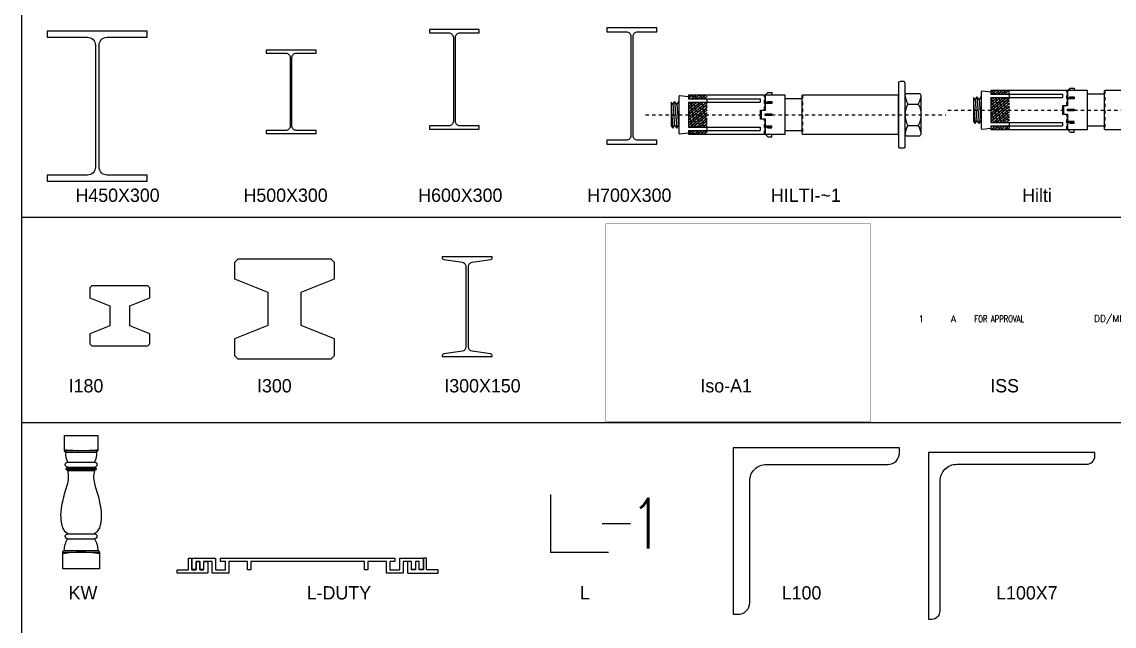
# Model space of a CAD drawing. Header units: inches. Extents: x -2548 to -2391, y 2200 to 2352.
# Drawn here: x -2547.27 to -2514.47, y 2270.38 to 2288.53 of the extents above; entities that cross this region are included whole.
import ezdxf
from ezdxf.enums import TextEntityAlignment as Align

# ---------------------------------------------------------------- set-up
doc = ezdxf.new("R2010")
doc.units = ezdxf.units.IN
doc.header["$MEASUREMENT"] = 0
doc.linetypes.add('DOT1', pattern=[0.0175, 0, -0.0175])
doc.linetypes.add('GRID5', pattern=[0.75, 0.5, -0.1, 0.05, -0.1])
for name, color, linetype in [('4', 4, 'Continuous'), ('BOLT', 7, 'Continuous'), ('COVER', 1, 'Continuous'), ('DIM', 8, 'Continuous'), ('H-450X300X11X18', 7, 'Continuous'), ('H-600X300X12X20', 7, 'Continuous'), ('H-700X300X13X24', 7, 'Continuous'), ('H500X300X11X18', 7, 'Continuous'), ('I-300X150X8X13', 7, 'Continuous'), ('L-100X10X10', 7, 'Continuous'), ('L-100X10X7', 7, 'Continuous'), ('PILE', 4, 'Continuous'), ('VPORTS', 7, 'Continuous')]:
    doc.layers.add(name, color=color, linetype=linetype)
doc.styles.add('Rs75', font='romans.shx', dxfattribs={"width": 0.75})
pattern_1 = [(40, (-2866.52, -1090.8994), (-0.8034845, 0.95755555), []), (130, (-2866.52, -1090.8994), (-2.5645246, 1.1116266), [3.125, -1.875])]

# ---------------------------------------------------------------- blocks, each defined once
blk = doc.blocks.new('H450X300')
at = {"layer": 'H-450X300X11X18'}
blk.add_lwpolyline([(-150, 207), (-29.5, 207, -0.414214), (-5.5, 183), (-5.5, -183, -0.414214), (-29.5, -207), (-150, -207), (-150, -225), (150, -225), (150, -207), (29.5, -207, -0.414214), (5.5, -183), (5.5, 183, -0.414214), (29.5, 207), (150, 207), (150, 225), (-150, 225)], format="xyb", close=True, dxfattribs=at)
blk = doc.blocks.new('H500X300')
at = {"layer": 'H500X300X11X18'}
blk.add_lwpolyline([(-150, 232), (-31.5, 232, -0.414214), (-5.5, 206), (-5.5, -206, -0.414214), (-31.5, -232), (-150, -232), (-150, -250), (150, -250), (150, -232), (31.5, -232, -0.414214), (5.5, -206), (5.5, 206, -0.414214), (31.5, 232), (150, 232), (150, 250), (-150, 250)], format="xyb", close=True, dxfattribs=at)
blk = doc.blocks.new('H600X300')
at = {"layer": 'H-600X300X12X20'}
blk.add_lwpolyline([(-150, 280), (-34, 280, -0.414214), (-6, 252), (-6, -252, -0.414214), (-34, -280), (-150, -280), (-150, -300), (150, -300), (150, -280), (34, -280, -0.414214), (6, -252), (6, 252, -0.414214), (34, 280), (150, 280), (150, 300), (-150, 300)], format="xyb", close=True, dxfattribs=at)
blk = doc.blocks.new('H700X300')
at = {"layer": 'H-700X300X13X24'}
blk.add_lwpolyline([(-150, 326), (-34.5, 326, -0.414214), (-6.5, 298), (-6.5, -298, -0.414214), (-34.5, -326), (-150, -326), (-150, -350), (150, -350), (150, -326), (34.5, -326, -0.414214), (6.5, -298), (6.5, 298, -0.414214), (34.5, 326), (150, 326), (150, 350), (-150, 350)], format="xyb", close=True, dxfattribs=at)
blk = doc.blocks.new('HILTI-~1')
at = {"layer": 'BOLT'}
h = blk.add_hatch(dxfattribs=at)
h.set_pattern_fill('ANSI38', scale=10, angle=355, style=0)
h.set_pattern_definition(pattern_1)
h.paths.add_polyline_path([(-114.83, -9.25), (-126, -9.25), (-126, -11.5), (-114.83, -11.5)])
h.paths.add_polyline_path([(-114.83, 0.25), (-126, 0.25), (-126, -7.25), (-114.83, -7.25)])
h.paths.add_polyline_path([(-114.83, 7.75), (-126, 7.75), (-126, 0.25), (-114.83, 0.25)])
h.paths.add_polyline_path([(-114.83, 12), (-126, 12), (-126, 9.75), (-114.83, 9.75)])
for p, q in [((-80, 12), (-78.5, 13.5)), ((-78.5, 13.5), (-76, 13.5)), ((-76, 13.5), (-76, 12)), ((-135.53, 6.65), (-134.4, -6.15)), ((-134.4, 8.25), (-133.13, -7.75)), ((-133.13, 6.65), (-131.99, -6.15)), ((-131.99, 8.25), (-131.83, 6.22)), ((-83, 9.75), (-83, 7.75)), ((-80, 7.31), (-78.5, 8.19)), ((-80, 7.05), (-78.5, 7.71)), ((-76, 7.05), (-80, 7.05)), ((-78.5, 8.19), (-76, 8.19)), ((-78.5, 7.71), (-78.5, 8.19)), ((-78.5, 7.71), (-76, 7.71)), ((-76, 8.19), (-76, 7.05)), ((-76, 7.71), (-76, 7.05)), ((5.6, 6.65), (11.9, 6.65)), ((-136.5, 4.49), (-135.53, -7.75)), ((-78.5, 0.75), (-78.5, -0.25)), ((-80, -6.55), (-78.5, -7.21)), ((-76, -6.55), (-80, -6.55)), ((-76, -7.21), (-76, -6.55)), ((-76, -7.69), (-76, -6.55)), ((5.6, -6.15), (11.9, -6.15)), ((-83, -7.25), (-83, -9.25)), ((-80, -6.81), (-78.5, -7.69)), ((-80, -11.5), (-78.5, -13)), ((-78.5, -7.21), (-76, -7.21)), ((-78.5, -7.21), (-78.5, -7.69)), ((-78.5, -7.69), (-76, -7.69)), ((-78.5, -13), (-76, -13)), ((-76, -13), (-76, -11.5))]:
    blk.add_line(p, q, dxfattribs=at)
at = {"layer": 'BOLT', "color": 8}
for p, q in [((-126, 9.75), (-83, 9.75)), ((-126, 7.75), (-83, 7.75)), ((-126, -7.25), (-83, -7.25)), ((-126, -9.25), (-83, -9.25))]:
    blk.add_line(p, q, dxfattribs=at)
at = {"layer": 'BOLT', "color": 7, "linetype": 'DOT1'}
for p, q in [((-80.5, 3), (-80.5, 12)), ((-57.5, 12), (-57.5, -11.5)), ((-80.5, -11.5), (-80.5, -2.5))]:
    blk.add_line(p, q, dxfattribs=at)
at = {"layer": 'BOLT', "color": 9}
for p, q in [((-58, 9.75), (-68, 9.75)), ((-68, -9.25), (-58, -9.25))]:
    blk.add_line(p, q, dxfattribs=at)
at = {"layer": 'BOLT', "color": 8, "linetype": 'GRID5'}
blk.add_line((-151.93, 0.25), (28.44, 0.25), dxfattribs=at)
at = {"layer": 'BOLT'}
for points in [[(0.5, -19.75), (3.5, -19.75), (4, -19.25), (4, 19.25), (3.65, 20.1), (3.5, 20.25), (1, 20.25), (0.15, 19.9), (0, 19.75), (0, -19.25)], [(-80, 0.75), (-76, 0.75), (-76, -0.25), (-80, -0.25)]]:
    blk.add_lwpolyline(points, close=True, dxfattribs=at)
at = {"layer": 'BOLT', "color": 8}
blk.add_lwpolyline([(-131.83, 8.05), (-131.99, 8.25), (-133.13, 6.65), (-134.4, 8.25), (-135.53, 6.65), (-136.5, 7.87), (-136.5, -6.53), (-135.53, -7.75), (-134.4, -6.15), (-133.13, -7.75), (-131.99, -6.15), (-131.83, -6.35)], dxfattribs=at)
at = {"layer": 'BOLT', "color": 9, "flags": 128}
blk.add_lwpolyline([(-126, 11.06), (-131.34, 11.69), (-131.83, 11.25), (-131.83, -10.75), (-131.34, -11.19), (-126, -10.56)], dxfattribs=at)
at = {"layer": 'BOLT', "color": 9}
for points in [[(-126, -9.25), (-126, -11.5), (-80.5, -11.5), (-80, -11), (-80, -2.5), (-82.75, -2.5), (-82.75, 3), (-80, 3), (-80, 11.5), (-80.5, 12), (-126, 12), (-126, 9.75)], [(-126, 7.75), (-126, -7.25)]]:
    blk.add_lwpolyline(points, dxfattribs=at)
at = {"layer": 'BOLT', "flags": 128}
for points in [[(-114.83, 7.75), (-114.83, 9.25), (-115.28, 9.75)], [(-115.28, -9.25), (-114.83, -8.75), (-114.83, -7.25)]]:
    blk.add_lwpolyline(points, dxfattribs=at)
at = {"layer": 'BOLT', "color": 9}
for points in [[(-80, -2.25), (-80, -11.5), (-68, -11.5), (-68, 12), (-80, 12), (-80, 2.75), (-82.5, 2.75), (-82.5, -2.25)], [(0, 12), (-57.5, 12), (-58, 11.5), (-58, -11), (-57.5, -11.5), (0, -11.5)]]:
    blk.add_lwpolyline(points, close=True, dxfattribs=at)
blk.add_lwpolyline([(4.8, -12.55, -0.236068), (4, -11.01), (4, 11.45, -0.244672), (4.8, 13.05), (12.7, 13.05, -0.244672), (13.5, 11.45), (13.5, -11.01, -0.236068), (12.7, -12.55), (4.8, -12.55)], format="xyb", dxfattribs=at)
at = {"layer": 'BOLT'}
for points in [[(4, 11.45, 0.058766), (5.6, 6.65, 0.24917), (5.6, -6.15, 0.069498), (4, -11.01)], [(13.5, 11.45, -0.058766), (11.9, 6.65, -0.24917), (11.9, -6.15, -0.069498), (13.5, -11.01)]]:
    blk.add_lwpolyline(points, format="xyb", dxfattribs=at)
blk = doc.blocks.new('Hilti')
at = {"layer": 'BOLT'}
h = blk.add_hatch(dxfattribs=at)
h.set_pattern_fill('ANSI38', scale=10, angle=355, style=0)
h.set_pattern_definition(pattern_1)
h.paths.add_polyline_path([(-114.83, -9.25), (-126, -9.25), (-126, -11.5), (-114.83, -11.5)])
h.paths.add_polyline_path([(-114.83, 0.25), (-126, 0.25), (-126, -7.25), (-114.83, -7.25)])
h.paths.add_polyline_path([(-114.83, 7.75), (-126, 7.75), (-126, 0.25), (-114.83, 0.25)])
h.paths.add_polyline_path([(-114.83, 12), (-126, 12), (-126, 9.75), (-114.83, 9.75)])
for p, q in [((-80, 12), (-78.5, 13.5)), ((-78.5, 13.5), (-76, 13.5)), ((-76, 13.5), (-76, 12)), ((-135.53, 6.65), (-134.4, -6.15)), ((-134.4, 8.25), (-133.13, -7.75)), ((-133.13, 6.65), (-131.99, -6.15)), ((-131.99, 8.25), (-131.83, 6.22)), ((-83, 9.75), (-83, 7.75)), ((-80, 7.31), (-78.5, 8.19)), ((-80, 7.05), (-78.5, 7.71)), ((-76, 7.05), (-80, 7.05)), ((-78.5, 8.19), (-76, 8.19)), ((-78.5, 7.71), (-78.5, 8.19)), ((-78.5, 7.71), (-76, 7.71)), ((-76, 8.19), (-76, 7.05)), ((-76, 7.71), (-76, 7.05)), ((5.6, 6.65), (11.9, 6.65)), ((-136.5, 4.49), (-135.53, -7.75)), ((-78.5, 0.75), (-78.5, -0.25)), ((-80, -6.55), (-78.5, -7.21)), ((-76, -6.55), (-80, -6.55)), ((-76, -7.21), (-76, -6.55)), ((-76, -7.69), (-76, -6.55)), ((5.6, -6.15), (11.9, -6.15)), ((-83, -7.25), (-83, -9.25)), ((-80, -6.81), (-78.5, -7.69)), ((-80, -11.5), (-78.5, -13)), ((-78.5, -7.21), (-76, -7.21)), ((-78.5, -7.21), (-78.5, -7.69)), ((-78.5, -7.69), (-76, -7.69)), ((-78.5, -13), (-76, -13)), ((-76, -13), (-76, -11.5))]:
    blk.add_line(p, q, dxfattribs=at)
at = {"layer": 'BOLT', "color": 8}
for p, q in [((-126, 9.75), (-83, 9.75)), ((-126, 7.75), (-83, 7.75)), ((-126, -7.25), (-83, -7.25)), ((-126, -9.25), (-83, -9.25))]:
    blk.add_line(p, q, dxfattribs=at)
at = {"layer": 'BOLT', "color": 7, "linetype": 'DOT1'}
for p, q in [((-80.5, 3), (-80.5, 12)), ((-57.5, 12), (-57.5, -11.5)), ((-80.5, -11.5), (-80.5, -2.5))]:
    blk.add_line(p, q, dxfattribs=at)
at = {"layer": 'BOLT', "color": 9}
for p, q in [((-58, 9.75), (-68, 9.75)), ((-68, -9.25), (-58, -9.25))]:
    blk.add_line(p, q, dxfattribs=at)
at = {"layer": 'BOLT', "color": 8, "linetype": 'GRID5'}
blk.add_line((-151.93, 0.25), (28.44, 0.25), dxfattribs=at)
at = {"layer": 'BOLT'}
for points in [[(0.5, -19.75), (3.5, -19.75), (4, -19.25), (4, 19.25), (3.65, 20.1), (3.5, 20.25), (1, 20.25), (0.15, 19.9), (0, 19.75), (0, -19.25)], [(-80, 0.75), (-76, 0.75), (-76, -0.25), (-80, -0.25)]]:
    blk.add_lwpolyline(points, close=True, dxfattribs=at)
at = {"layer": 'BOLT', "color": 8}
blk.add_lwpolyline([(-131.83, 8.05), (-131.99, 8.25), (-133.13, 6.65), (-134.4, 8.25), (-135.53, 6.65), (-136.5, 7.87), (-136.5, -6.53), (-135.53, -7.75), (-134.4, -6.15), (-133.13, -7.75), (-131.99, -6.15), (-131.83, -6.35)], dxfattribs=at)
at = {"layer": 'BOLT', "color": 9, "flags": 128}
blk.add_lwpolyline([(-126, 11.06), (-131.34, 11.69), (-131.83, 11.25), (-131.83, -10.75), (-131.34, -11.19), (-126, -10.56)], dxfattribs=at)
at = {"layer": 'BOLT', "color": 9}
for points in [[(-126, -9.25), (-126, -11.5), (-80.5, -11.5), (-80, -11), (-80, -2.5), (-82.75, -2.5), (-82.75, 3), (-80, 3), (-80, 11.5), (-80.5, 12), (-126, 12), (-126, 9.75)], [(-126, 7.75), (-126, -7.25)]]:
    blk.add_lwpolyline(points, dxfattribs=at)
at = {"layer": 'BOLT', "flags": 128}
for points in [[(-114.83, 7.75), (-114.83, 9.25), (-115.28, 9.75)], [(-115.28, -9.25), (-114.83, -8.75), (-114.83, -7.25)]]:
    blk.add_lwpolyline(points, dxfattribs=at)
at = {"layer": 'BOLT', "color": 9}
for points in [[(-80, -2.25), (-80, -11.5), (-68, -11.5), (-68, 12), (-80, 12), (-80, 2.75), (-82.5, 2.75), (-82.5, -2.25)], [(0, 12), (-57.5, 12), (-58, 11.5), (-58, -11), (-57.5, -11.5), (0, -11.5)]]:
    blk.add_lwpolyline(points, close=True, dxfattribs=at)
blk.add_lwpolyline([(4.8, -12.55, -0.236068), (4, -11.01), (4, 11.45, -0.244672), (4.8, 13.05), (12.7, 13.05, -0.244672), (13.5, 11.45), (13.5, -11.01, -0.236068), (12.7, -12.55), (4.8, -12.55)], format="xyb", dxfattribs=at)
at = {"layer": 'BOLT'}
for points in [[(4, 11.45, 0.058766), (5.6, 6.65, 0.24917), (5.6, -6.15, 0.069498), (4, -11.01)], [(13.5, 11.45, -0.058766), (11.9, 6.65, -0.24917), (11.9, -6.15, -0.069498), (13.5, -11.01)]]:
    blk.add_lwpolyline(points, format="xyb", dxfattribs=at)
blk = doc.blocks.new('I180')
at = {"layer": 'PILE'}
blk.add_lwpolyline([(84, 90), (-84, 90), (-90, 84), (-90, 54), (-30, 30), (-30, -30), (-90, -54), (-90, -84), (-84, -90), (84, -90), (90, -84), (90, -54), (30, -30), (30, 30), (90, 54), (90, 84)], close=True, dxfattribs=at)
blk = doc.blocks.new('I300')
at = {"layer": 'PILE'}
blk.add_lwpolyline([(140, 150), (-140, 150), (-150, 140), (-150, 90), (-50, 50), (-50, -50), (-150, -90), (-150, -140), (-140, -150), (140, -150), (150, -140), (150, -90), (50, -50), (50, 50), (150, 90), (150, 140)], close=True, dxfattribs=at)
blk = doc.blocks.new('I300X150')
at = {"layer": 'I-300X150X8X13', "flags": 128}
blk.add_lwpolyline([(-75, 150), (-75, 147.2, 0.373885), (-69.8, 141.3), (-14.3, 133.5, -0.373885), (-4, 121.6), (-4, -121.6, -0.373885), (-14.3, -133.5), (-69.8, -141.3, 0.373885), (-75, -147.2), (-75, -150), (75, -150), (75, -147.2, 0.373885), (69.8, -141.3), (14.3, -133.5, -0.373885), (4, -121.6), (4, 121.6, -0.373885), (14.3, 133.5), (69.8, 141.3, 0.373885), (75, 147.2), (75, 150)], format="xyb", close=True, dxfattribs=at)
blk = doc.blocks.new('Iso-A1')
at = {"color": 7}
for p, q in [((797, 597), (797, 597)), ((-3, -3), (-3, -3))]:
    blk.add_line(p, q, dxfattribs=at)
at = {"color": 1, "const_width": 1}
blk.add_lwpolyline([(0, 0), (794, 0), (794, 594), (0, 594)], close=True, dxfattribs=at)
blk = doc.blocks.new('ISS')
at = {"color": 2, "style": 'Rs75'}
for tag, p in [('ISSUE', (5.78, 2.09)), ('REV.', (15.48, 2.09)), ('DATE', (66, 2.09))]:
    blk.add_attdef(tag, text='', height=2, dxfattribs=at).set_placement(p, align=Align.MIDDLE)
at = {"color": 2, "style": 'Rs75', "width": 0.75}
blk.add_attdef('DESCRIPTION', text='', height=2, dxfattribs=at).set_placement((21.72, 2.09), align=Align.MIDDLE_LEFT)
blk = doc.blocks.new('KW')
at = {"layer": 'DIM', "color": 7}
for p, q in [((-50, 355), (50, 355)), ((-45, 350), (45, 350)), ((-45, 301.5), (45, 301.5)), ((-45, 298.5), (45, 298.5)), ((-40, 320), (40, 320)), ((-40, 305), (40, 305)), ((-40, 295), (40, 295)), ((-40, 105), (40, 105)), ((-40, 90), (40, 90)), ((-55, 50), (55, 50)), ((-50, 55), (50, 55))]:
    blk.add_line(p, q, dxfattribs=at)
at = {"layer": 'DIM', "color": 9}
blk.add_lwpolyline([(-50, 400), (50, 400), (50, 355, -0.414214), (45, 350, -0.183717), (40, 320, -1), (40, 305), (45, 301.5), (45, 298.5), (40, 295, 0.135049), (41.4, 250.7, -0.036817), (55.7, 199, -0.05768), (60.5, 161.6, -0.042007), (58, 134.4, -0.061444), (53.3, 119.5, -0.135916), (40, 105, -1), (40, 90, -0.155086), (50, 55, -0.414214), (55, 50), (55, 0), (-55, 0), (-55, 50, -0.414214), (-50, 55, -0.155086), (-40, 90, -1), (-40, 105, -0.135916), (-53.3, 119.5, -0.061444), (-58, 134.4, -0.042007), (-60.5, 161.6, -0.05768), (-55.7, 199, -0.036817), (-41.4, 250.7, 0.135049), (-40, 295), (-45, 298.5), (-45, 301.5), (-40, 305, -1), (-40, 320, -0.183717), (-45, 350, -0.414214), (-50, 355)], format="xyb", close=True, dxfattribs=at)
at = {"layer": 'DIM', "color": 7}
for centre, radius, start, end in [((0, 766.6), 411.6, 263.0229, 276.9771), ((0.2, -257), 307, 79.669, 100.3545)]:
    blk.add_arc(centre, radius, start, end, dxfattribs=at)
blk = doc.blocks.new('L-DUTY')
at = {"layer": 'COVER'}
for points in [[(-334.875, -24.5), (-334.875, -0.75, -0.41421356), (-334.375, -0.25), (-324.625, -0.25, -0.41421356), (-324.125, -0.75), (-324.125, -24.5, 0.41421356), (-323.625, -25), (-312.375, -25, 0.41421356), (-311.875, -24.5), (-311.875, -0.75, -0.41421356), (-311.375, -0.25), (-300.5, -0.25, -0.41421356), (-300, -0.75), (-300, -34.5, -0.41421356), (-300.5, -35), (-391.5, -35, -0.41421356), (-392, -34.5), (-392, -25.5, -0.41421356), (-391.5, -25), (-358, -25, 0.41421356), (-357.5, -24.5), (-357.5, 9.5, -0.41421356), (-357, 10), (-348.25, 10, -0.41421356), (-347.75, 9.5), (-347.75, -24.5, 0.41421356), (-347.25, -25), (-335.375, -25, 0.41421356)], [(170, 0), (-170, 0, 0.41421356), (-170.5, -0.5), (-170.5, -24.5, -0.41421356), (-171, -25), (-180, -25, -0.41421356), (-180.5, -24.5), (-180.5, -0.5, 0.41421356), (-181, 0), (-236, 0, 0.41421356), (-236.5, -0.5), (-236.5, -34.5, -0.41421356), (-237, -35), (-286, -35, -0.41421356), (-286.5, -34.5), (-286.5, -0.5, 0.41421356), (-287, 0), (-311.625, 0, 0.41421356), (-312.125, -0.5), (-312.125, -24.25, -0.41421356), (-312.625, -24.75), (-323.375, -24.75, -0.41421356), (-323.875, -24.25), (-323.875, -0.5, 0.41421356), (-324.375, 0), (-334.625, 0, 0.41421356), (-335.125, -0.5), (-335.125, -24.25, -0.41421356), (-335.625, -24.75), (-347, -24.75, -0.41421356), (-347.5, -24.25), (-347.5, 9.5, -0.41421356), (-347, 10), (-277, 10, -0.41421356), (-276.5, 9.5), (-276.5, 0), (-276.5, 0), (-276.5, -24.5, 0.41421356), (-276, -25), (-247, -25, 0.41421356), (-246.5, -24.5), (-246.5, -0.5, 0.41421356), (-247, 0), (-261, 0, -0.41421356), (-261.5, 0.5), (-261.5, 9.5, -0.41421356), (-261, 10), (261, 10, -0.41421356), (261.5, 9.5), (261.5, 0.5, -0.41421356), (261, 0), (247, 0, 0.41421356), (246.5, -0.5), (246.5, -24.5, 0.41421356), (247, -25), (276, -25, 0.41421356), (276.5, -24.5), (276.5, 0), (276.5, 0), (276.5, 9.5, -0.41421356), (277, 10), (347, 10, -0.41421356), (347.5, 9.5), (347.5, -24.25, -0.41421356), (347, -24.75), (335.625, -24.75, -0.41421356), (335.125, -24.25), (335.125, -0.5, 0.41421356), (334.625, 0), (324.375, 0, 0.41421356), (323.875, -0.5), (323.875, -24.25, -0.41421356), (323.375, -24.75), (312.625, -24.75, -0.41421356), (312.125, -24.25), (312.125, -0.5, 0.41421356), (311.625, 0), (287, 0, 0.41421356), (286.5, -0.5), (286.5, -34.5, -0.41421356), (286, -35), (237, -35, -0.41421356), (236.5, -34.5), (236.5, -0.5, 0.41421356), (236, 0), (181, 0, 0.41421356), (180.5, -0.5), (180.5, -24.5, -0.41421356), (180, -25), (171, -25, -0.41421356), (170.5, -24.5), (170.5, -0.5, 0.41421356)], [(334.875, -24.5), (334.875, -0.75, 0.41421356), (334.375, -0.25), (324.625, -0.25, 0.41421356), (324.125, -0.75), (324.125, -24.5, -0.41421356), (323.625, -25), (312.375, -25, -0.41421356), (311.875, -24.5), (311.875, -0.75, 0.41421356), (311.375, -0.25), (300.5, -0.25, 0.41421356), (300, -0.75), (300, -34.5, 0.41421356), (300.5, -35), (391.5, -35, 0.41421356), (392, -34.5), (392, -25.5, 0.41421356), (391.5, -25), (358, -25, -0.41421356), (357.5, -24.5), (357.5, 9.5, 0.41421356), (357, 10), (348.25, 10, 0.41421356), (347.75, 9.5), (347.75, -24.5, -0.41421356), (347.25, -25), (335.375, -25, -0.41421356)]]:
    blk.add_lwpolyline(points, format="xyb", close=True, dxfattribs=at)
blk = doc.blocks.new('L')
at = {"color": 4}
for p in [(0, 1.75), (1.75, 0)]:
    blk.add_line(p, (0, 0), dxfattribs=at)
at = {"color": 2}
blk.add_line((1.556, 0.875), (2.411, 0.875), dxfattribs=at)
at = {"color": 2, "style": 'Rs75', "width": 0.75}
blk.add_attdef('300X300X10X5', text='', height=1.5, dxfattribs=at).set_placement((2.411, 0.875), align=Align.MIDDLE_LEFT)
blk = doc.blocks.new('L100')
at = {"layer": 'L-100X10X10'}
blk.add_lwpolyline([(0, 0), (0, -100), (3, -100, 0.414214), (10, -93), (10, -20, -0.414214), (20, -10), (93, -10, 0.414214), (100, -3), (100, 0)], format="xyb", close=True, dxfattribs=at)
blk = doc.blocks.new('L100X7')
at = {"layer": 'L-100X10X7'}
blk.add_line((100, 0), (100, 0), dxfattribs=at)
blk.add_lwpolyline([(7, -95), (7, -17, -0.414214), (17, -7), (95, -7, 0.414214), (100, -2), (100, 0), (0, 0), (0, -100), (2, -100, 0.414214)], format="xyb", close=True, dxfattribs=at)

msp = doc.modelspace()

# ---------------------------------------------------------------- linework, layer by layer
for p, q in [((-2547.27235, 2282.66547), (-2476.47077, 2282.66547)), ((-2547.27235, 2276.49835), (-2476.47077, 2276.49835))]:
    msp.add_line(p, q)
msp.add_lwpolyline([(-2547.27235, 2298.72904), (-2476.47077, 2298.72904), (-2476.47077, 2242.38525), (-2547.27235, 2242.38525)], close=True)

# ---------------------------------------------------------------- block references
at = {"layer": 'VPORTS'}
for name, p, xscale, yscale, zscale in [('H450X300', (-2545.00832, 2285.99977), 0.01, 0.01, 0.01), ('H600X300', (-2534.28504, 2286.80223), 0.005, 0.005, 0.005), ('H700X300', (-2528.95206, 2286.60162), 0.005000000000000001, 0.005000000000000001, 0.005000000000000001), ('H500X300', (-2539.18793, 2286.42966), 0.005, 0.005, 0.005), ('Hilti', (-2511.87179, 2285.86837), 0.05, 0.05, 0.05), ('HILTI-~1', (-2520.95115, 2285.72863), 0.05, 0.05, 0.05), ('Iso-A1', (-2529.73121, 2276.51985), 0.01, 0.01, 0.01), ('I300', (-2539.38533, 2279.90636), 0.01, 0.01, 0.01), ('I300X150', (-2533.89765, 2279.97394), 0.01, 0.01, 0.01), ('I180', (-2544.33164, 2279.70269), 0.01, 0.01, 0.01), ('KW', (-2545.49298, 2272.10196), 0.01, 0.01, 0.01), ('L100', (-2525.91588, 2275.73423), 0.05, 0.05, 0.05), ('L100X7', (-2520.04831, 2275.59115), 0.05, 0.05, 0.05), ('L-DUTY', (-2538.69132, 2272.32416), 0.01, 0.01, 0.01)]:
    msp.add_blockref(name, p, dxfattribs=dict(at, xscale=xscale, yscale=yscale, zscale=zscale))
at = {"layer": 'VPORTS', "xscale": 0.1, "yscale": 0.1, "zscale": 0.1}
msp.add_blockref('ISS', (-2520.84255, 2279.39857), dxfattribs=at).add_auto_attribs({'ISSUE': '1', 'REV.': 'A', 'DESCRIPTION': 'FOR APPROVAL', 'DATE': 'DD/MMM/YY'})
at = {"layer": 'VPORTS'}
msp.add_blockref('L', (-2531.40181, 2272.5866), dxfattribs=at).add_auto_attribs({'300X300X10X5': '1'})

# ---------------------------------------------------------------- texts
at = {"layer": '4'}
for s, p in [('H450X300', (-2545.66245, 2283.122)), ('H500X300', (-2540.61619, 2283.122)), ('H600X300', (-2535.36924, 2283.122)), ('H700X300', (-2530.29431, 2283.122)), ('HILTI-~1', (-2524.77682, 2283.122)), ('Hilti', (-2517.23453, 2283.122)), ('I180', (-2545.86636, 2277.39928)), ('I300', (-2540.20934, 2277.39928)), ('I300X150', (-2534.58572, 2277.39928)), ('Iso-A1', (-2526.89676, 2277.39928)), ('ISS', (-2518.19183, 2277.39928)), ('KW', (-2545.86636, 2271.17972)), ('L-DUTY', (-2538.71758, 2271.17972)), ('L', (-2530.51253, 2271.17972)), ('L100', (-2524.45415, 2271.17972)), ('L100X7', (-2518.01414, 2271.17972))]:
    msp.add_text(s, height=0.4, dxfattribs=at).set_placement(p)

doc.saveas('drawing.dxf')
